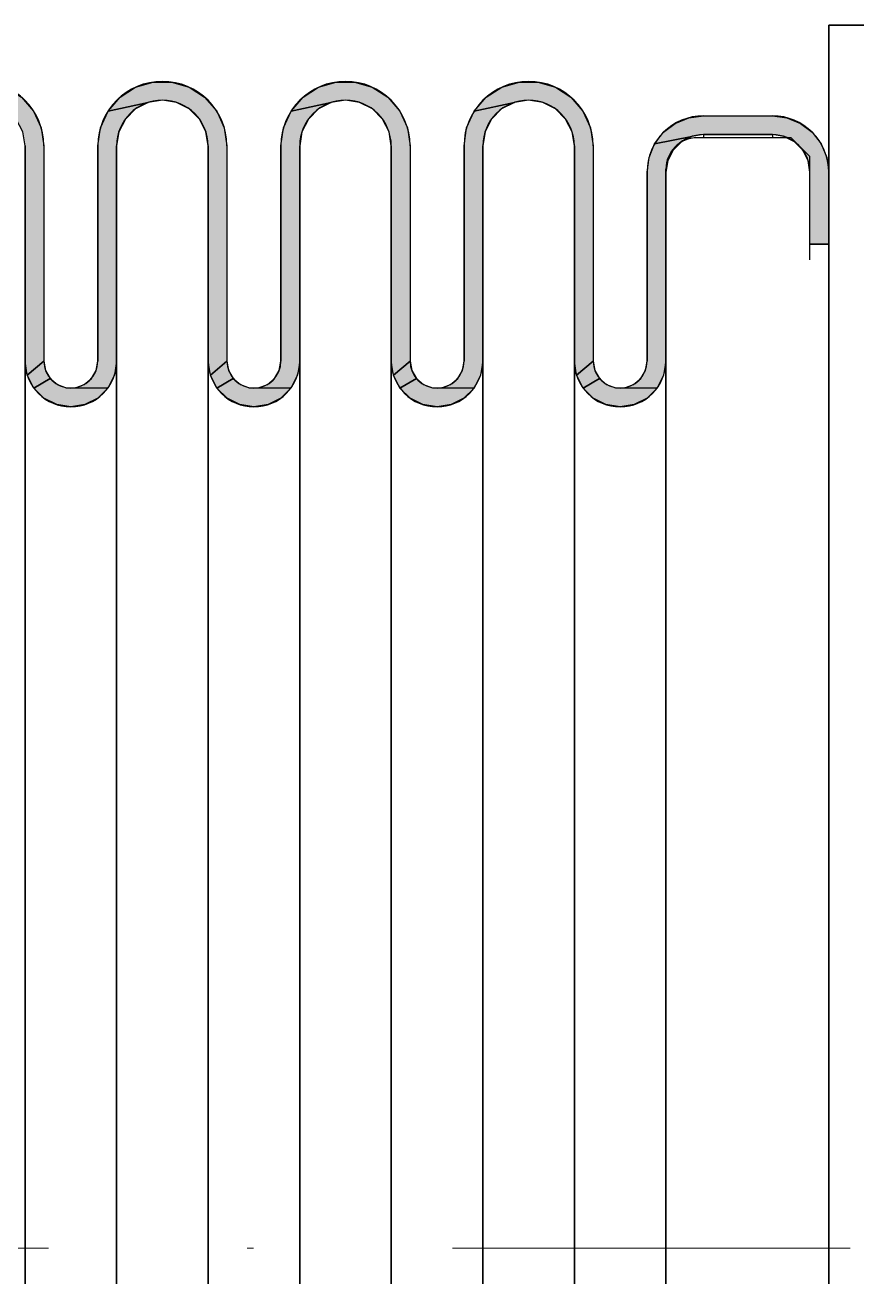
# Model space of a CAD drawing. Header units: millimetres. Extents: x -3183 to 3067, y 1033 to 2218.
# Drawn here: x -1680.79 to -1667.51, y 1796.08 to 1816.08 of the extents above; entities that cross this region are included whole.
import ezdxf

# ---------------------------------------------------------------- set-up
doc = ezdxf.new("R2010")
doc.units = ezdxf.units.MM
doc.linetypes.add('KRESKAKROPKA2', pattern=[12.7, 6.35, -3.175, 0, -3.175])
doc.layers.add('Kontury', color=7, linetype='Continuous', lineweight=35)
doc.layers.add('oś', color=7, linetype='KRESKAKROPKA2', lineweight=13)

# ---------------------------------------------------------------- blocks, each defined once
blk = doc.blocks.new('*U68')
at = {"color": 2, "linetype": 'Continuous', "extrusion": (0, 0, -1)}
for points in [[(-129.052, 246.525), (-131.258, 246.208), (-128.558, 246.208)], [(-129.615, 246.69), (-130.765, 246.525), (-129.052, 246.525)], [(-130.765, 246.525), (-131.258, 246.208), (-129.052, 246.525)], [(-130.765, 246.525), (-129.615, 246.69), (-130.202, 246.69)], [(-128.558, 246.208), (-129.457, 246.04), (-128.174, 245.764)], [(-128.558, 246.208), (-129.908, 246.111), (-129.457, 246.04)], [(-131.258, 246.208), (-129.908, 246.111), (-128.558, 246.208)], [(-131.258, 246.208), (-130.36, 246.04), (-129.908, 246.111)], [(-131.258, 246.208), (-131.643, 245.764), (-130.36, 246.04)], [(-130.36, 246.04), (-131.643, 245.764), (-130.767, 245.832)], [(-130.767, 245.832), (-131.643, 245.764), (-131.091, 245.509)], [(-131.643, 245.764), (-131.886, 245.231), (-131.091, 245.509)], [(-131.091, 245.509), (-131.886, 245.231), (-131.298, 245.101)], [(-131.886, 245.231), (-131.97, 244.65), (-131.298, 245.101)], [(-131.298, 245.101), (-131.97, 244.65), (-131.37, 244.65)], [(-131.37, 244.65), (-131.97, 237.773), (-131.37, 237.773)], [(-131.97, 244.65), (-131.97, 237.773), (-131.37, 244.65)], [(-131.97, 237.773), (-131.441, 237.321), (-131.37, 237.773)]]:
    blk.add_solid(points, dxfattribs=at)
blk = doc.blocks.new('*U69')
at = {"color": 2, "linetype": 'Continuous', "extrusion": (0, 0, -1)}
for points in [[(-134.898, 246.525), (-137.104, 246.208), (-134.404, 246.208)], [(-135.461, 246.69), (-136.611, 246.525), (-134.898, 246.525)], [(-136.611, 246.525), (-137.104, 246.208), (-134.898, 246.525)], [(-136.611, 246.525), (-135.461, 246.69), (-136.048, 246.69)], [(-134.404, 246.208), (-135.303, 246.04), (-134.02, 245.764)], [(-134.404, 246.208), (-135.754, 246.111), (-135.303, 246.04)], [(-137.104, 246.208), (-135.754, 246.111), (-134.404, 246.208)], [(-137.104, 246.208), (-136.206, 246.04), (-135.754, 246.111)], [(-137.104, 246.208), (-137.489, 245.764), (-136.206, 246.04)], [(-136.206, 246.04), (-137.489, 245.764), (-136.613, 245.832)], [(-136.613, 245.832), (-137.489, 245.764), (-136.937, 245.509)], [(-137.489, 245.764), (-137.732, 245.231), (-136.937, 245.509)], [(-136.937, 245.509), (-137.732, 245.231), (-137.144, 245.101)], [(-137.732, 245.231), (-137.816, 244.65), (-137.144, 245.101)], [(-137.144, 245.101), (-137.816, 244.65), (-137.216, 244.65)], [(-137.216, 244.65), (-137.816, 237.773), (-137.216, 237.773)], [(-137.816, 244.65), (-137.816, 237.773), (-137.216, 244.65)], [(-137.816, 237.773), (-137.287, 237.321), (-137.216, 237.773)]]:
    blk.add_solid(points, dxfattribs=at)
blk = doc.blocks.new('*U70')
at = {"color": 2, "linetype": 'Continuous', "extrusion": (0, 0, -1)}
for points in [[(-140.744, 246.525), (-142.951, 246.208), (-140.251, 246.208)], [(-141.307, 246.69), (-142.457, 246.525), (-140.744, 246.525)], [(-142.457, 246.525), (-142.951, 246.208), (-140.744, 246.525)], [(-142.457, 246.525), (-141.307, 246.69), (-141.894, 246.69)], [(-140.251, 246.208), (-141.149, 246.04), (-139.866, 245.764)], [(-140.251, 246.208), (-141.601, 246.111), (-141.149, 246.04)], [(-142.951, 246.208), (-141.601, 246.111), (-140.251, 246.208)], [(-142.951, 246.208), (-142.052, 246.04), (-141.601, 246.111)], [(-142.951, 246.208), (-143.335, 245.764), (-142.052, 246.04)], [(-142.052, 246.04), (-143.335, 245.764), (-142.46, 245.832)], [(-142.46, 245.832), (-143.335, 245.764), (-142.783, 245.509)], [(-143.335, 245.764), (-143.579, 245.231), (-142.783, 245.509)], [(-142.783, 245.509), (-143.579, 245.231), (-142.991, 245.101)], [(-143.579, 245.231), (-143.662, 244.65), (-142.991, 245.101)], [(-142.991, 245.101), (-143.662, 244.65), (-143.062, 244.65)], [(-143.062, 244.65), (-143.662, 237.773), (-143.062, 237.773)], [(-143.662, 244.65), (-143.662, 237.773), (-143.062, 244.65)], [(-143.662, 237.773), (-143.134, 237.321), (-143.062, 237.773)]]:
    blk.add_solid(points, dxfattribs=at)
blk = doc.blocks.new('*U71')
at = {"color": 2, "linetype": 'Continuous', "extrusion": (0, 0, -1)}
for points in [[(-146.59, 246.525), (-148.797, 246.208), (-146.097, 246.208)], [(-147.153, 246.69), (-148.303, 246.525), (-146.59, 246.525)], [(-148.303, 246.525), (-148.797, 246.208), (-146.59, 246.525)], [(-148.303, 246.525), (-147.153, 246.69), (-147.74, 246.69)], [(-146.097, 246.208), (-146.995, 246.04), (-145.712, 245.764)], [(-146.097, 246.208), (-147.447, 246.111), (-146.995, 246.04)], [(-148.797, 246.208), (-147.447, 246.111), (-146.097, 246.208)], [(-148.797, 246.208), (-147.898, 246.04), (-147.447, 246.111)], [(-148.797, 246.208), (-149.181, 245.764), (-147.898, 246.04)], [(-147.898, 246.04), (-149.181, 245.764), (-148.306, 245.832)], [(-148.306, 245.832), (-149.181, 245.764), (-148.629, 245.509)], [(-149.181, 245.764), (-149.425, 245.231), (-148.629, 245.509)], [(-148.629, 245.509), (-149.425, 245.231), (-148.837, 245.101)], [(-149.425, 245.231), (-149.508, 244.65), (-148.837, 245.101)], [(-148.837, 245.101), (-149.508, 244.65), (-148.908, 244.65)], [(-148.908, 244.65), (-149.508, 237.773), (-148.908, 237.773)], [(-149.508, 244.65), (-149.508, 237.773), (-148.908, 244.65)], [(-149.508, 237.773), (-148.98, 237.321), (-148.908, 237.773)]]:
    blk.add_solid(points, dxfattribs=at)
blk = doc.blocks.new('*U75')
at = {"color": 2, "linetype": 'Continuous', "extrusion": (0, 0, -1)}
for points in [[(-135.303, 246.04), (-134.895, 245.832), (-134.02, 245.764)], [(-134.02, 245.764), (-134.572, 245.509), (-133.776, 245.231)], [(-134.895, 245.832), (-134.572, 245.509), (-134.02, 245.764)], [(-133.776, 245.231), (-134.364, 245.101), (-133.693, 244.65)], [(-134.572, 245.509), (-134.364, 245.101), (-133.776, 245.231)], [(-134.364, 245.101), (-134.293, 244.65), (-133.693, 244.65)], [(-133.693, 244.65), (-134.293, 237.773), (-133.693, 237.773)], [(-134.293, 244.65), (-134.293, 237.773), (-133.693, 244.65)], [(-133.693, 237.773), (-134.221, 237.321), (-133.641, 237.478)], [(-134.293, 237.773), (-134.221, 237.321), (-133.693, 237.773)], [(-133.491, 237.219), (-134.014, 236.914), (-133.262, 237.027)], [(-133.641, 237.478), (-134.221, 237.321), (-133.491, 237.219)], [(-134.221, 237.321), (-134.014, 236.914), (-133.491, 237.219)], [(-133.262, 237.027), (-134.014, 236.914), (-132.981, 236.924)]]:
    blk.add_solid(points, dxfattribs=at)
blk = doc.blocks.new('*U76')
at = {"color": 2, "linetype": 'Continuous', "extrusion": (0, 0, -1)}
for points in [[(-141.149, 246.04), (-140.741, 245.832), (-139.866, 245.764)], [(-139.866, 245.764), (-140.418, 245.509), (-139.623, 245.231)], [(-140.741, 245.832), (-140.418, 245.509), (-139.866, 245.764)], [(-139.623, 245.231), (-140.211, 245.101), (-139.539, 244.65)], [(-140.418, 245.509), (-140.211, 245.101), (-139.623, 245.231)], [(-140.211, 245.101), (-140.139, 244.65), (-139.539, 244.65)], [(-139.539, 244.65), (-140.139, 237.773), (-139.539, 237.773)], [(-140.139, 244.65), (-140.139, 237.773), (-139.539, 244.65)], [(-139.539, 237.773), (-140.067, 237.321), (-139.487, 237.478)], [(-140.139, 237.773), (-140.067, 237.321), (-139.539, 237.773)], [(-139.337, 237.219), (-139.86, 236.914), (-139.108, 237.027)], [(-139.487, 237.478), (-140.067, 237.321), (-139.337, 237.219)], [(-140.067, 237.321), (-139.86, 236.914), (-139.337, 237.219)], [(-139.108, 237.027), (-139.86, 236.914), (-138.827, 236.924)]]:
    blk.add_solid(points, dxfattribs=at)
blk = doc.blocks.new('*U77')
at = {"color": 2, "linetype": 'Continuous', "extrusion": (0, 0, -1)}
for points in [[(-146.995, 246.04), (-146.588, 245.832), (-145.712, 245.764)], [(-145.712, 245.764), (-146.264, 245.509), (-145.469, 245.231)], [(-146.588, 245.832), (-146.264, 245.509), (-145.712, 245.764)], [(-145.469, 245.231), (-146.057, 245.101), (-145.385, 244.65)], [(-146.264, 245.509), (-146.057, 245.101), (-145.469, 245.231)], [(-146.057, 245.101), (-145.985, 244.65), (-145.385, 244.65)], [(-145.385, 244.65), (-145.985, 237.773), (-145.385, 237.773)], [(-145.985, 244.65), (-145.985, 237.773), (-145.385, 244.65)], [(-145.385, 237.773), (-145.914, 237.321), (-145.333, 237.478)], [(-145.985, 237.773), (-145.914, 237.321), (-145.385, 237.773)], [(-145.184, 237.219), (-145.706, 236.914), (-144.954, 237.027)], [(-145.333, 237.478), (-145.914, 237.321), (-145.184, 237.219)], [(-145.914, 237.321), (-145.706, 236.914), (-145.184, 237.219)], [(-144.954, 237.027), (-145.706, 236.914), (-144.673, 236.924)]]:
    blk.add_solid(points, dxfattribs=at)
blk = doc.blocks.new('*U79')
at = {"color": 2, "linetype": 'Continuous', "extrusion": (0, 0, -1)}
for points in [[(-153.031, 245.611), (-155.697, 245.55), (-152.565, 245.55)], [(-155.697, 245.55), (-153.031, 245.611), (-155.231, 245.611)], [(-152.131, 245.37), (-156.504, 245.084), (-151.759, 245.084)], [(-152.565, 245.55), (-156.131, 245.37), (-152.131, 245.37)], [(-156.131, 245.37), (-156.504, 245.084), (-152.131, 245.37)], [(-155.697, 245.55), (-156.131, 245.37), (-152.565, 245.55)], [(-151.759, 245.084), (-152.661, 244.953), (-151.472, 244.711)], [(-151.759, 245.084), (-153.031, 245.011), (-152.661, 244.953)], [(-156.504, 245.084), (-153.031, 245.011), (-151.759, 245.084)], [(-156.504, 245.084), (-155.231, 245.011), (-153.031, 245.011)], [(-156.504, 245.084), (-155.602, 244.953), (-155.231, 245.011)], [(-156.504, 245.084), (-156.79, 244.711), (-155.602, 244.953)], [(-155.602, 244.953), (-156.79, 244.711), (-155.937, 244.782)], [(-155.937, 244.782), (-156.79, 244.711), (-156.202, 244.517)], [(-156.79, 244.711), (-156.97, 244.277), (-156.202, 244.517)], [(-156.202, 244.517), (-156.97, 244.277), (-156.373, 244.182)], [(-156.97, 244.277), (-157.031, 243.811), (-156.373, 244.182)], [(-156.373, 244.182), (-157.031, 243.811), (-156.431, 243.811)], [(-156.431, 243.811), (-157.031, 241.511), (-156.431, 241.511)], [(-157.031, 243.811), (-157.031, 241.511), (-156.431, 243.811)]]:
    blk.add_solid(points, dxfattribs=at)
blk = doc.blocks.new('*U81')
at = {"color": 2, "linetype": 'Continuous', "extrusion": (0, 0, -1)}
for points in [[(-152.661, 244.953), (-152.326, 244.782), (-151.472, 244.711)], [(-151.472, 244.711), (-152.061, 244.517), (-151.293, 244.277)], [(-152.061, 244.517), (-151.89, 244.182), (-151.293, 244.277)], [(-152.326, 244.782), (-152.061, 244.517), (-151.472, 244.711)], [(-151.293, 244.277), (-151.89, 244.182), (-151.231, 243.811)], [(-151.89, 244.182), (-151.831, 243.811), (-151.231, 243.811)], [(-151.231, 243.811), (-151.831, 237.773), (-151.231, 237.773)], [(-151.831, 243.811), (-151.831, 237.773), (-151.231, 243.811)], [(-151.231, 237.773), (-151.76, 237.321), (-151.179, 237.478)], [(-151.831, 237.773), (-151.76, 237.321), (-151.231, 237.773)], [(-151.03, 237.219), (-151.552, 236.914), (-150.801, 237.027)], [(-151.179, 237.478), (-151.76, 237.321), (-151.03, 237.219)], [(-151.76, 237.321), (-151.552, 236.914), (-151.03, 237.219)], [(-150.801, 237.027), (-151.552, 236.914), (-150.519, 236.924)]]:
    blk.add_solid(points, dxfattribs=at)
blk = doc.blocks.new('*U85')
at = {"color": 2, "linetype": 'Continuous', "extrusion": (0, 0, -1)}
for points in [[(-131.97, 237.773), (-132.022, 237.478), (-131.441, 237.321)], [(-132.022, 237.478), (-132.171, 237.219), (-131.441, 237.321)], [(-131.441, 237.321), (-132.171, 237.219), (-131.649, 236.914)]]:
    blk.add_solid(points, dxfattribs=at)
blk = doc.blocks.new('*U86')
at = {"color": 2, "linetype": 'Continuous', "extrusion": (0, 0, -1)}
for points in [[(-137.816, 237.773), (-137.868, 237.478), (-137.287, 237.321)], [(-137.868, 237.478), (-138.018, 237.219), (-137.287, 237.321)], [(-137.287, 237.321), (-138.018, 237.219), (-137.495, 236.914)]]:
    blk.add_solid(points, dxfattribs=at)
blk = doc.blocks.new('*U87')
at = {"color": 2, "linetype": 'Continuous', "extrusion": (0, 0, -1)}
for points in [[(-143.662, 237.773), (-143.714, 237.478), (-143.134, 237.321)], [(-143.714, 237.478), (-143.864, 237.219), (-143.134, 237.321)], [(-143.134, 237.321), (-143.864, 237.219), (-143.341, 236.914)]]:
    blk.add_solid(points, dxfattribs=at)
blk = doc.blocks.new('*U88')
at = {"color": 2, "linetype": 'Continuous', "extrusion": (0, 0, -1)}
for points in [[(-149.508, 237.773), (-149.56, 237.478), (-148.98, 237.321)], [(-149.56, 237.478), (-149.71, 237.219), (-148.98, 237.321)], [(-148.98, 237.321), (-149.71, 237.219), (-149.187, 236.914)]]:
    blk.add_solid(points, dxfattribs=at)
blk = doc.blocks.new('*U92')
at = {"color": 2, "linetype": 'Continuous', "extrusion": (0, 0, -1)}
for points in [[(-132.171, 237.219), (-132.401, 237.027), (-131.649, 236.914)], [(-132.401, 237.027), (-132.682, 236.924), (-131.649, 236.914)], [(-132.981, 236.924), (-134.014, 236.914), (-131.649, 236.914)], [(-131.649, 236.914), (-132.682, 236.924), (-132.981, 236.924)], [(-131.649, 236.914), (-133.69, 236.59), (-131.972, 236.59)], [(-134.014, 236.914), (-133.69, 236.59), (-131.649, 236.914)], [(-131.972, 236.59), (-133.283, 236.383), (-132.38, 236.383)], [(-133.69, 236.59), (-133.283, 236.383), (-131.972, 236.59)], [(-133.283, 236.383), (-132.831, 236.311), (-132.38, 236.383)]]:
    blk.add_solid(points, dxfattribs=at)
blk = doc.blocks.new('*U93')
at = {"color": 2, "linetype": 'Continuous', "extrusion": (0, 0, -1)}
for points in [[(-138.018, 237.219), (-138.247, 237.027), (-137.495, 236.914)], [(-138.247, 237.027), (-138.528, 236.924), (-137.495, 236.914)], [(-138.827, 236.924), (-139.86, 236.914), (-137.495, 236.914)], [(-137.495, 236.914), (-138.528, 236.924), (-138.827, 236.924)], [(-137.495, 236.914), (-139.537, 236.59), (-137.818, 236.59)], [(-139.86, 236.914), (-139.537, 236.59), (-137.495, 236.914)], [(-137.818, 236.59), (-139.129, 236.383), (-138.226, 236.383)], [(-139.537, 236.59), (-139.129, 236.383), (-137.818, 236.59)], [(-139.129, 236.383), (-138.677, 236.311), (-138.226, 236.383)]]:
    blk.add_solid(points, dxfattribs=at)
blk = doc.blocks.new('*U94')
at = {"color": 2, "linetype": 'Continuous', "extrusion": (0, 0, -1)}
for points in [[(-143.864, 237.219), (-144.093, 237.027), (-143.341, 236.914)], [(-144.093, 237.027), (-144.374, 236.924), (-143.341, 236.914)], [(-144.673, 236.924), (-145.706, 236.914), (-143.341, 236.914)], [(-143.341, 236.914), (-144.374, 236.924), (-144.673, 236.924)], [(-143.341, 236.914), (-145.383, 236.59), (-143.665, 236.59)], [(-145.706, 236.914), (-145.383, 236.59), (-143.341, 236.914)], [(-143.665, 236.59), (-144.975, 236.383), (-144.072, 236.383)], [(-145.383, 236.59), (-144.975, 236.383), (-143.665, 236.59)], [(-144.975, 236.383), (-144.524, 236.311), (-144.072, 236.383)]]:
    blk.add_solid(points, dxfattribs=at)
blk = doc.blocks.new('*U95')
at = {"color": 2, "linetype": 'Continuous', "extrusion": (0, 0, -1)}
for points in [[(-149.71, 237.219), (-149.939, 237.027), (-149.187, 236.914)], [(-149.939, 237.027), (-150.22, 236.924), (-149.187, 236.914)], [(-150.519, 236.924), (-151.552, 236.914), (-149.187, 236.914)], [(-149.187, 236.914), (-150.22, 236.924), (-150.519, 236.924)], [(-149.187, 236.914), (-151.229, 236.59), (-149.511, 236.59)], [(-151.552, 236.914), (-151.229, 236.59), (-149.187, 236.914)], [(-149.511, 236.59), (-150.821, 236.383), (-149.918, 236.383)], [(-151.229, 236.59), (-150.821, 236.383), (-149.511, 236.59)], [(-150.821, 236.383), (-150.37, 236.311), (-149.918, 236.383)]]:
    blk.add_solid(points, dxfattribs=at)

msp = doc.modelspace()

# ---------------------------------------------------------------- linework, layer by layer
at = {"color": 2, "linetype": 'Continuous'}
for p, q in [((-1678.82234, 1814.84249), (-1679.02606, 1814.73869)), ((-1675.89926, 1814.84249), (-1676.10298, 1814.73869)), ((-1672.97619, 1814.84249), (-1673.1799, 1814.73869)), ((-1670.191, 1814.59758), (-1669.95806, 1814.62825)), ((-1670.14347, 1814.29889), (-1670.31073, 1814.21366)), ((-1680.48883, 1810.70902), (-1680.46285, 1810.56169)), ((-1677.56575, 1810.70902), (-1677.53977, 1810.56169)), ((-1674.64268, 1810.70902), (-1674.6167, 1810.56169)), ((-1671.7196, 1810.70902), (-1671.69362, 1810.56169))]:
    msp.add_line(p, q, dxfattribs=at)
at = {"color": 7, "linetype": 'Continuous'}
for p, q in [((-1669.95806, 1814.62825), (-1668.85806, 1814.62825)), ((-1668.55806, 1814.27825), (-1670.05806, 1814.27825)), ((-1669.95806, 1814.32825), (-1669.95806, 1814.27825)), ((-1669.95806, 1814.32825), (-1668.85806, 1814.32825)), ((-1668.85806, 1814.32825), (-1668.85806, 1814.27825)), ((-1668.25806, 1813.97825), (-1668.55806, 1814.27825)), ((-1680.48883, 1814.14748), (-1680.48883, 1810.70902)), ((-1679.62729, 1814.14748), (-1679.62729, 1810.70902)), ((-1677.56575, 1814.14748), (-1677.56575, 1810.70902)), ((-1676.70421, 1814.14748), (-1676.70421, 1810.70902)), ((-1674.64268, 1814.14748), (-1674.64268, 1810.70902)), ((-1673.78114, 1814.14748), (-1673.78114, 1810.70902)), ((-1671.7196, 1814.14748), (-1671.7196, 1810.70902)), ((-1668.25806, 1812.32825), (-1668.25806, 1813.97825)), ((-1670.85806, 1813.72825), (-1670.85806, 1810.70902)), ((-1667.95806, 1813.72825), (-1667.95806, 1812.32825)), ((-1668.25806, 1812.57825), (-1667.95806, 1812.57825))]:
    msp.add_line(p, q, dxfattribs=at)
at = {"color": 2, "linetype": 'Continuous'}
for points in [[(-1681.9478, 1815.0851), (-1681.66629, 1815.16776), (-1681.3729, 1815.16776), (-1681.0914, 1815.0851), (-1680.84459, 1814.92649), (-1680.65246, 1814.70476), (-1680.53058, 1814.43788), (-1680.48883, 1814.14748), (-1680.48883, 1810.70902), (-1680.75306, 1810.4832), (-1680.78883, 1810.70902), (-1680.78883, 1814.14748), (-1680.8246, 1814.3733), (-1680.92839, 1814.57702), (-1681.09006, 1814.73869), (-1681.29378, 1814.84249), (-1681.5196, 1814.87825), (-1681.74542, 1814.84249), (-1682.38674, 1814.70476), (-1682.19461, 1814.92649), (-1681.9478, 1815.0851)], [(-1680.78883, 1814.14748), (-1680.8246, 1814.3733), (-1680.92839, 1814.57702), (-1681.09006, 1814.73869), (-1681.29378, 1814.84249), (-1681.5196, 1814.87825), (-1681.74542, 1814.84249), (-1682.38674, 1814.70476), (-1682.19461, 1814.92649), (-1681.9478, 1815.0851)], [(-1681.9478, 1815.0851), (-1681.66629, 1815.16776), (-1681.3729, 1815.16776), (-1681.0914, 1815.0851), (-1680.84459, 1814.92649), (-1680.65246, 1814.70476), (-1680.53058, 1814.43788), (-1680.48883, 1814.14748)], [(-1679.02472, 1815.0851), (-1678.74321, 1815.16776), (-1678.44983, 1815.16776), (-1678.16832, 1815.0851), (-1677.92151, 1814.92649), (-1677.72938, 1814.70476), (-1677.60751, 1814.43788), (-1677.56575, 1814.14748), (-1677.56575, 1810.70902), (-1677.82999, 1810.4832), (-1677.86575, 1810.70902), (-1677.86575, 1814.14748), (-1677.90152, 1814.3733), (-1678.00532, 1814.57702), (-1678.16699, 1814.73869), (-1678.3707, 1814.84249), (-1678.59652, 1814.87825), (-1678.82234, 1814.84249), (-1679.46366, 1814.70476), (-1679.27153, 1814.92649), (-1679.02472, 1815.0851)], [(-1677.86575, 1814.14748), (-1677.90152, 1814.3733), (-1678.00532, 1814.57702), (-1678.16699, 1814.73869), (-1678.3707, 1814.84249), (-1678.59652, 1814.87825), (-1678.82234, 1814.84249), (-1679.46366, 1814.70476), (-1679.27153, 1814.92649), (-1679.02472, 1815.0851)], [(-1679.02472, 1815.0851), (-1678.74321, 1815.16776), (-1678.44983, 1815.16776), (-1678.16832, 1815.0851), (-1677.92151, 1814.92649), (-1677.72938, 1814.70476), (-1677.60751, 1814.43788), (-1677.56575, 1814.14748)], [(-1676.10164, 1815.0851), (-1675.82014, 1815.16776), (-1675.52675, 1815.16776), (-1675.24525, 1815.0851), (-1674.99843, 1814.92649), (-1674.80631, 1814.70476), (-1674.68443, 1814.43788), (-1674.64268, 1814.14748), (-1674.64268, 1810.70902), (-1674.90691, 1810.4832), (-1674.94268, 1810.70902), (-1674.94268, 1814.14748), (-1674.97844, 1814.3733), (-1675.08224, 1814.57702), (-1675.24391, 1814.73869), (-1675.44762, 1814.84249), (-1675.67344, 1814.87825), (-1675.89926, 1814.84249), (-1676.54058, 1814.70476), (-1676.34845, 1814.92649), (-1676.10164, 1815.0851)], [(-1674.94268, 1814.14748), (-1674.97844, 1814.3733), (-1675.08224, 1814.57702), (-1675.24391, 1814.73869), (-1675.44762, 1814.84249), (-1675.67344, 1814.87825), (-1675.89926, 1814.84249), (-1676.54058, 1814.70476), (-1676.34845, 1814.92649), (-1676.10164, 1815.0851)], [(-1676.10164, 1815.0851), (-1675.82014, 1815.16776), (-1675.52675, 1815.16776), (-1675.24525, 1815.0851), (-1674.99843, 1814.92649), (-1674.80631, 1814.70476), (-1674.68443, 1814.43788), (-1674.64268, 1814.14748)], [(-1673.17856, 1815.0851), (-1672.89706, 1815.16776), (-1672.60367, 1815.16776), (-1672.32217, 1815.0851), (-1672.07536, 1814.92649), (-1671.88323, 1814.70476), (-1671.76135, 1814.43788), (-1671.7196, 1814.14748), (-1671.7196, 1810.70902), (-1671.98383, 1810.4832), (-1672.0196, 1810.70902), (-1672.0196, 1814.14748), (-1672.05536, 1814.3733), (-1672.15916, 1814.57702), (-1672.32083, 1814.73869), (-1672.52455, 1814.84249), (-1672.75037, 1814.87825), (-1672.97619, 1814.84249), (-1673.61751, 1814.70476), (-1673.42538, 1814.92649), (-1673.17856, 1815.0851)], [(-1672.0196, 1814.14748), (-1672.05536, 1814.3733), (-1672.15916, 1814.57702), (-1672.32083, 1814.73869), (-1672.52455, 1814.84249), (-1672.75037, 1814.87825), (-1672.97619, 1814.84249), (-1673.61751, 1814.70476), (-1673.42538, 1814.92649), (-1673.17856, 1815.0851)], [(-1673.17856, 1815.0851), (-1672.89706, 1815.16776), (-1672.60367, 1815.16776), (-1672.32217, 1815.0851), (-1672.07536, 1814.92649), (-1671.88323, 1814.70476), (-1671.76135, 1814.43788), (-1671.7196, 1814.14748)], [(-1679.02606, 1814.73869), (-1679.18773, 1814.57702), (-1679.29152, 1814.3733), (-1679.32729, 1814.14748), (-1679.32729, 1810.70902), (-1679.36306, 1810.4832), (-1679.46685, 1810.27949), (-1679.98326, 1810.2848), (-1679.84268, 1810.33596), (-1679.72807, 1810.43213), (-1679.65327, 1810.56169), (-1679.62729, 1810.70902), (-1679.62729, 1814.14748), (-1679.58554, 1814.43788), (-1679.46366, 1814.70476), (-1678.82234, 1814.84249), (-1679.02606, 1814.73869)], [(-1676.10298, 1814.73869), (-1676.26465, 1814.57702), (-1676.36845, 1814.3733), (-1676.40421, 1814.14748), (-1676.40421, 1810.70902), (-1676.43998, 1810.4832), (-1676.54378, 1810.27949), (-1677.06018, 1810.2848), (-1676.9196, 1810.33596), (-1676.80499, 1810.43213), (-1676.73019, 1810.56169), (-1676.70421, 1810.70902), (-1676.70421, 1814.14748), (-1676.66246, 1814.43788), (-1676.54058, 1814.70476), (-1675.89926, 1814.84249), (-1676.10298, 1814.73869)], [(-1673.1799, 1814.73869), (-1673.34157, 1814.57702), (-1673.44537, 1814.3733), (-1673.48114, 1814.14748), (-1673.48114, 1810.70902), (-1673.5169, 1810.4832), (-1673.6207, 1810.27949), (-1674.1371, 1810.2848), (-1673.99652, 1810.33596), (-1673.88192, 1810.43213), (-1673.80712, 1810.56169), (-1673.78114, 1810.70902), (-1673.78114, 1814.14748), (-1673.73938, 1814.43788), (-1673.61751, 1814.70476), (-1672.97619, 1814.84249), (-1673.1799, 1814.73869)], [(-1679.62729, 1814.14748), (-1679.58554, 1814.43788), (-1679.46366, 1814.70476)], [(-1679.02606, 1814.73869), (-1679.18773, 1814.57702), (-1679.29152, 1814.3733), (-1679.32729, 1814.14748)], [(-1676.70421, 1814.14748), (-1676.66246, 1814.43788), (-1676.54058, 1814.70476)], [(-1676.10298, 1814.73869), (-1676.26465, 1814.57702), (-1676.36845, 1814.3733), (-1676.40421, 1814.14748)], [(-1673.78114, 1814.14748), (-1673.73938, 1814.43788), (-1673.61751, 1814.70476)], [(-1673.1799, 1814.73869), (-1673.34157, 1814.57702), (-1673.44537, 1814.3733), (-1673.48114, 1814.14748)], [(-1670.191, 1814.59758), (-1669.95806, 1814.62825), (-1668.85806, 1814.62825), (-1668.62512, 1814.59758), (-1668.40806, 1814.50767), (-1668.22166, 1814.36465), (-1668.07864, 1814.17825), (-1667.98873, 1813.96119), (-1667.95806, 1813.72825), (-1667.95806, 1812.57825), (-1668.25806, 1812.57825), (-1668.25806, 1813.72825), (-1668.28743, 1813.91366), (-1668.37265, 1814.08092), (-1668.50539, 1814.21366), (-1668.67265, 1814.29889), (-1668.85806, 1814.32825), (-1669.95806, 1814.32825), (-1670.14347, 1814.29889), (-1670.73748, 1814.17825), (-1670.59446, 1814.36465), (-1670.40806, 1814.50767), (-1670.191, 1814.59758)], [(-1668.85806, 1814.62825), (-1668.62512, 1814.59758), (-1668.40806, 1814.50767), (-1668.22166, 1814.36465), (-1668.07864, 1814.17825), (-1667.98873, 1813.96119), (-1667.95806, 1813.72825)], [(-1669.95806, 1814.32825), (-1670.14347, 1814.29889), (-1670.73748, 1814.17825), (-1670.59446, 1814.36465), (-1670.40806, 1814.50767), (-1670.191, 1814.59758)], [(-1670.31073, 1814.21366), (-1670.44347, 1814.08092), (-1670.52869, 1813.91366), (-1670.55806, 1813.72825), (-1670.55806, 1810.70902), (-1670.59383, 1810.4832), (-1670.69762, 1810.27949), (-1671.21403, 1810.2848), (-1671.07344, 1810.33596), (-1670.95884, 1810.43213), (-1670.88404, 1810.56169), (-1670.85806, 1810.70902), (-1670.85806, 1813.72825), (-1670.82739, 1813.96119), (-1670.73748, 1814.17825), (-1670.14347, 1814.29889), (-1670.31073, 1814.21366)], [(-1670.31073, 1814.21366), (-1670.44347, 1814.08092), (-1670.52869, 1813.91366), (-1670.55806, 1813.72825)], [(-1668.25806, 1813.72825), (-1668.28743, 1813.91366), (-1668.37265, 1814.08092), (-1668.50539, 1814.21366), (-1668.67265, 1814.29889), (-1668.85806, 1814.32825)], [(-1670.85806, 1813.72825), (-1670.82739, 1813.96119), (-1670.73748, 1814.17825)], [(-1680.48883, 1810.70902), (-1680.75306, 1810.4832), (-1680.78883, 1810.70902)], [(-1680.46285, 1810.56169), (-1680.38805, 1810.43213), (-1680.64926, 1810.27949), (-1680.75306, 1810.4832), (-1680.48883, 1810.70902), (-1680.46285, 1810.56169)], [(-1679.32729, 1810.70902), (-1679.36306, 1810.4832), (-1679.46685, 1810.27949), (-1679.98326, 1810.2848), (-1679.84268, 1810.33596), (-1679.72807, 1810.43213), (-1679.65327, 1810.56169), (-1679.62729, 1810.70902)], [(-1677.56575, 1810.70902), (-1677.82999, 1810.4832), (-1677.86575, 1810.70902)], [(-1677.53977, 1810.56169), (-1677.46497, 1810.43213), (-1677.72619, 1810.27949), (-1677.82999, 1810.4832), (-1677.56575, 1810.70902), (-1677.53977, 1810.56169)], [(-1676.40421, 1810.70902), (-1676.43998, 1810.4832), (-1676.54378, 1810.27949), (-1677.06018, 1810.2848), (-1676.9196, 1810.33596), (-1676.80499, 1810.43213), (-1676.73019, 1810.56169), (-1676.70421, 1810.70902)], [(-1674.64268, 1810.70902), (-1674.90691, 1810.4832), (-1674.94268, 1810.70902)], [(-1674.6167, 1810.56169), (-1674.54189, 1810.43213), (-1674.80311, 1810.27949), (-1674.90691, 1810.4832), (-1674.64268, 1810.70902), (-1674.6167, 1810.56169)], [(-1673.48114, 1810.70902), (-1673.5169, 1810.4832), (-1673.6207, 1810.27949), (-1674.1371, 1810.2848), (-1673.99652, 1810.33596), (-1673.88192, 1810.43213), (-1673.80712, 1810.56169), (-1673.78114, 1810.70902)], [(-1671.7196, 1810.70902), (-1671.98383, 1810.4832), (-1672.0196, 1810.70902)], [(-1671.69362, 1810.56169), (-1671.61882, 1810.43213), (-1671.88003, 1810.27949), (-1671.98383, 1810.4832), (-1671.7196, 1810.70902), (-1671.69362, 1810.56169)], [(-1670.55806, 1810.70902), (-1670.59383, 1810.4832), (-1670.69762, 1810.27949), (-1671.21403, 1810.2848), (-1671.07344, 1810.33596), (-1670.95884, 1810.43213), (-1670.88404, 1810.56169), (-1670.85806, 1810.70902)], [(-1680.46285, 1810.56169), (-1680.38805, 1810.43213), (-1680.64926, 1810.27949), (-1680.75306, 1810.4832)], [(-1679.98326, 1810.2848), (-1679.46685, 1810.27949), (-1679.62852, 1810.11782), (-1679.83224, 1810.01402), (-1680.05806, 1809.97825), (-1680.28388, 1810.01402), (-1680.4876, 1810.11782), (-1680.64926, 1810.27949), (-1680.38805, 1810.43213), (-1680.27344, 1810.33596), (-1680.13286, 1810.2848), (-1679.98326, 1810.2848)], [(-1680.38805, 1810.43213), (-1680.27344, 1810.33596), (-1680.13286, 1810.2848), (-1679.98326, 1810.2848)], [(-1677.53977, 1810.56169), (-1677.46497, 1810.43213), (-1677.72619, 1810.27949), (-1677.82999, 1810.4832)], [(-1677.06018, 1810.2848), (-1676.54378, 1810.27949), (-1676.70545, 1810.11782), (-1676.90916, 1810.01402), (-1677.13498, 1809.97825), (-1677.3608, 1810.01402), (-1677.56452, 1810.11782), (-1677.72619, 1810.27949), (-1677.46497, 1810.43213), (-1677.35037, 1810.33596), (-1677.20979, 1810.2848), (-1677.06018, 1810.2848)], [(-1677.46497, 1810.43213), (-1677.35037, 1810.33596), (-1677.20979, 1810.2848), (-1677.06018, 1810.2848)], [(-1674.6167, 1810.56169), (-1674.54189, 1810.43213), (-1674.80311, 1810.27949), (-1674.90691, 1810.4832)], [(-1674.1371, 1810.2848), (-1673.6207, 1810.27949), (-1673.78237, 1810.11782), (-1673.98609, 1810.01402), (-1674.21191, 1809.97825), (-1674.43773, 1810.01402), (-1674.64144, 1810.11782), (-1674.80311, 1810.27949), (-1674.54189, 1810.43213), (-1674.42729, 1810.33596), (-1674.28671, 1810.2848), (-1674.1371, 1810.2848)], [(-1674.54189, 1810.43213), (-1674.42729, 1810.33596), (-1674.28671, 1810.2848), (-1674.1371, 1810.2848)], [(-1671.69362, 1810.56169), (-1671.61882, 1810.43213), (-1671.88003, 1810.27949), (-1671.98383, 1810.4832)], [(-1671.21403, 1810.2848), (-1670.69762, 1810.27949), (-1670.85929, 1810.11782), (-1671.06301, 1810.01402), (-1671.28883, 1809.97825), (-1671.51465, 1810.01402), (-1671.71836, 1810.11782), (-1671.88003, 1810.27949), (-1671.61882, 1810.43213), (-1671.50421, 1810.33596), (-1671.36363, 1810.2848), (-1671.21403, 1810.2848)], [(-1671.61882, 1810.43213), (-1671.50421, 1810.33596), (-1671.36363, 1810.2848), (-1671.21403, 1810.2848)], [(-1679.46685, 1810.27949), (-1679.62852, 1810.11782), (-1679.83224, 1810.01402), (-1680.05806, 1809.97825), (-1680.28388, 1810.01402), (-1680.4876, 1810.11782), (-1680.64926, 1810.27949)], [(-1676.54378, 1810.27949), (-1676.70545, 1810.11782), (-1676.90916, 1810.01402), (-1677.13498, 1809.97825), (-1677.3608, 1810.01402), (-1677.56452, 1810.11782), (-1677.72619, 1810.27949)], [(-1673.6207, 1810.27949), (-1673.78237, 1810.11782), (-1673.98609, 1810.01402), (-1674.21191, 1809.97825), (-1674.43773, 1810.01402), (-1674.64144, 1810.11782), (-1674.80311, 1810.27949)], [(-1670.69762, 1810.27949), (-1670.85929, 1810.11782), (-1671.06301, 1810.01402), (-1671.28883, 1809.97825), (-1671.51465, 1810.01402), (-1671.71836, 1810.11782), (-1671.88003, 1810.27949)]]:
    msp.add_lwpolyline(points, dxfattribs=at)
at = {"color": 7, "linetype": 'Continuous'}
for centre, radius, start, end in [((-1681.5196, 1814.14748), 1.03077, 0, 180), ((-1678.59652, 1814.14748), 1.03077, 0, 180), ((-1675.67344, 1814.14748), 1.03077, 0, 180), ((-1672.75037, 1814.14748), 1.03077, 0, 180), ((-1678.59652, 1814.14748), 0.73077, 0, 180), ((-1675.67344, 1814.14748), 0.73077, 0, 180), ((-1672.75037, 1814.14748), 0.73077, 0, 180), ((-1669.95806, 1813.72825), 0.9, 90, 180), ((-1668.85806, 1813.72825), 0.9, 0, 90), ((-1669.95806, 1813.72825), 0.6, 90, 180), ((-1670.05806, 1813.77825), 0.5, 90, 180), ((-1668.85806, 1813.72825), 0.6, 0, 90), ((-1680.05806, 1810.70902), 0.73077, 180, 0), ((-1680.05806, 1810.70902), 0.43077, 180, 0), ((-1677.13498, 1810.70902), 0.73077, 180, 0), ((-1677.13498, 1810.70902), 0.43077, 180, 0), ((-1674.21191, 1810.70902), 0.73077, 180, 0), ((-1674.21191, 1810.70902), 0.43077, 180, 0), ((-1671.28883, 1810.70902), 0.73077, 180, 0), ((-1671.28883, 1810.70902), 0.43077, 180, 0)]:
    msp.add_arc(centre, radius, start, end, dxfattribs=at)
at = {"layer": 'Kontury'}
for p, q in [((-1667.95806, 1812.32825), (-1667.95806, 1816.07825)), ((-1667.95806, 1816.07825), (-1665.70806, 1816.07825)), ((-1667.95806, 1779.82825), (-1667.95806, 1812.57825))]:
    msp.add_line(p, q, dxfattribs=at)
at = {"layer": 'Kontury', "color": 7, "linetype": 'Continuous'}
for p, q in [((-1680.78883, 1814.14748), (-1680.78883, 1778.00902)), ((-1679.32729, 1814.14748), (-1679.32729, 1778.00902)), ((-1677.86575, 1814.14748), (-1677.86575, 1778.00902)), ((-1676.40421, 1814.14748), (-1676.40421, 1778.00902)), ((-1674.94268, 1814.14748), (-1674.94268, 1778.00902)), ((-1673.48114, 1814.14748), (-1673.48114, 1778.00902)), ((-1672.0196, 1814.14748), (-1672.0196, 1778.00902)), ((-1670.55806, 1778.37825), (-1670.55806, 1813.77825))]:
    msp.add_line(p, q, dxfattribs=at)
at = {"layer": 'oś'}
msp.add_line((-1411.61538, 1796.53585), (-1800.01765, 1796.53585), dxfattribs=at)

# ---------------------------------------------------------------- block references
at = {"color": 2, "linetype": 'Continuous', "xscale": 0.5, "yscale": 0.5, "zscale": 0.5}
for name in ['*U68', '*U69', '*U70', '*U71', '*U75', '*U76', '*U77', '*U79', '*U81', '*U85', '*U86', '*U87', '*U88', '*U92', '*U93', '*U94', '*U95']:
    msp.add_blockref(name, (-1746.47372, 1691.8226), dxfattribs=at)

doc.saveas('drawing.dxf')
